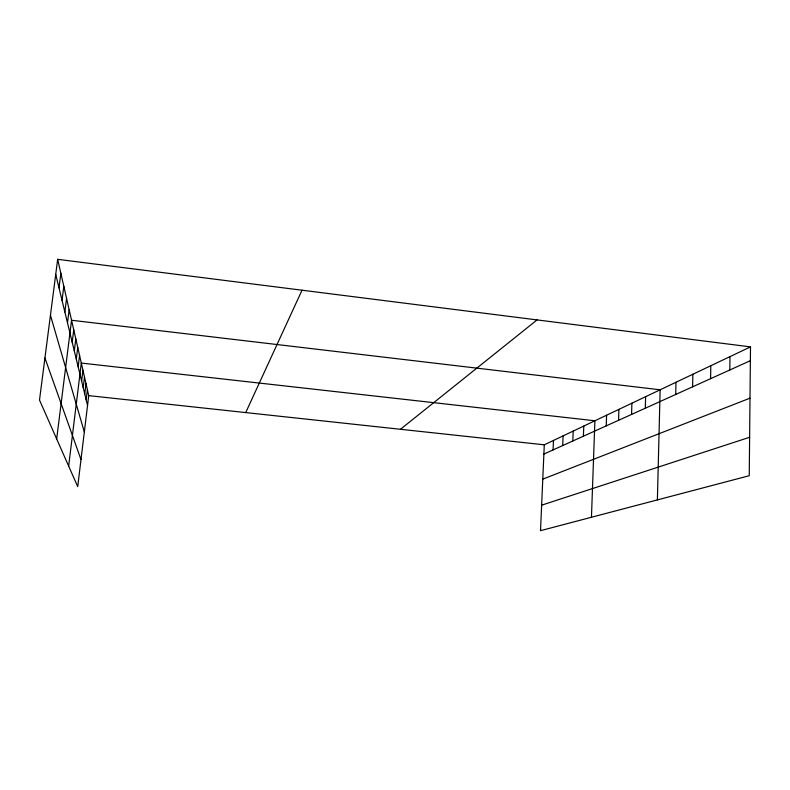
<?xml version="1.0" encoding="UTF-8"?>
<svg xmlns="http://www.w3.org/2000/svg" width="790" height="790" viewBox="0 0 790 790"><rect width="100%" height="100%" fill="white"/><g stroke="black" fill="none" stroke-linecap="round" stroke-linejoin="round"><path stroke-width="1.19" d="M750.5 346.879L749.246 475.718L540.508 530.673L544.29 444.81L750.5 346.879L57.67 259.327L39.5 400.056L77.726 486.64L88.727 395.632L57.67 259.327M729.802 369.997L729.98 356.626M710.595 378.687L710.812 365.731M692.603 386.824L692.85 374.262M675.717 394.457L675.983 382.271M657.389 499.902L660.134 389.796L71.554 320.256L56.673 438.944M645.302 408.213L645.618 396.689M631.565 414.424L631.901 403.206M618.56 420.3L618.906 409.368M606.236 425.879L606.592 415.224M591.453 517.262L594.9 420.774L81.311 363.064L68.651 466.09M583.395 436.208L583.78 426.057M572.809 440.998L573.194 431.083M562.707 445.56L563.102 435.873M553.079 449.915L553.484 440.445M84.737 393.874L85.982 383.584M86.169 399.799L87.394 389.756M78.171 366.846L79.573 355.46M81.627 381.076L82.95 370.273M83.227 387.643L84.51 377.097M72.196 342.238L73.747 329.865M74.309 350.928L75.801 338.9M76.294 359.114L77.746 347.422M64.859 312.001L66.577 298.423M67.496 322.853L69.145 309.7M58.993 287.866L60.86 273.33M62.035 300.368L63.822 286.326M245.73 412.578L302.017 290.207M400.471 429.286L537.052 319.911M543.875 454.082L750.362 360.694M542.779 479.135L749.996 398.17M541.634 505.175L749.621 437.275M88.727 395.632L544.29 444.81M44.931 357.998L80.995 459.602M50.451 315.269L84.333 432.002M55.725 274.387L87.542 405.448"/></g></svg>
